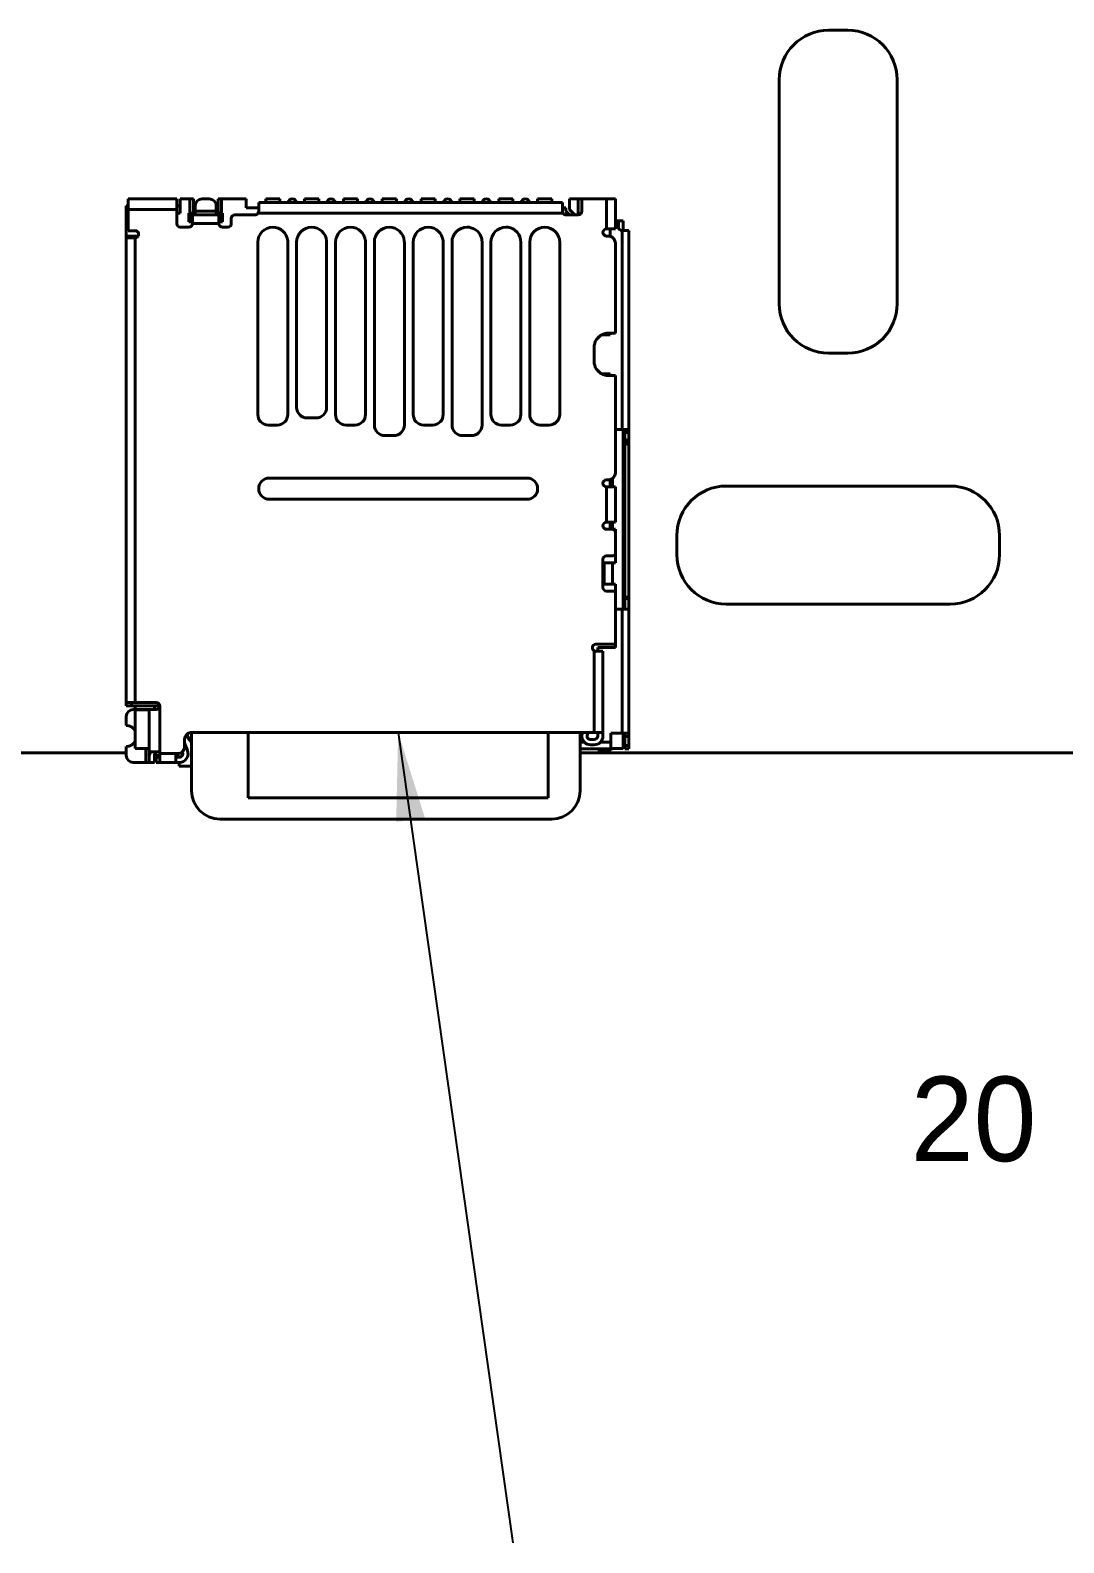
# Model space of a CAD drawing. Header units: millimetres. Extents: x 15 to 205, y 5 to 292.
# Drawn here: x 86.41 to 115.68, y 81.26 to 124.07 of the extents above; entities that cross this region are included whole.
import ezdxf

# ---------------------------------------------------------------- set-up
doc = ezdxf.new("R2010")
doc.units = ezdxf.units.MM
doc.layers.add('Annotations', color=7, linetype='Continuous')
doc.layers.add('Geometries', color=7, linetype='Continuous')
doc.dimstyles.new('ISO-25', dxfattribs={"dimtxt": 2.5, "dimasz": 2.5, "dimexe": 1.25, "dimexo": 0.625, "dimtad": 1, "dimtxsty": 'Standard', "dimcen": 2.5, "dimadec": 0, "dimazin": 0, "dimtfac": 1, "dimtmove": 0, "dimatfit": 3, "dimfxl": 1, "dimarcsym": 0})

msp = doc.modelspace()

# ---------------------------------------------------------------- linework, layer by layer
at = {"layer": 'Geometries', "linetype": 'Continuous', "lineweight": 40}
for p, q in [((109.025, 124.066), (109.565, 124.066)), ((107.625, 116.326), (107.625, 122.666)), ((110.965, 122.666), (110.965, 116.326)), ((89.134, 118.893), (89.134, 119.093)), ((89.134, 119.093), (89.184, 119.093)), ((89.184, 119.093), (89.184, 119.293)), ((90.564, 119.293), (89.184, 119.293)), ((89.184, 118.993), (89.184, 119.093)), ((90.564, 119.093), (90.564, 119.293)), ((90.564, 118.993), (90.564, 119.093)), ((90.564, 119.093), (90.664, 119.093)), ((90.664, 119.293), (90.664, 119.093)), ((90.664, 119.293), (90.934, 119.293)), ((90.664, 119.093), (90.664, 118.893)), ((91.034, 119.293), (90.934, 119.293)), ((90.934, 119.293), (90.934, 118.893)), ((91.034, 119.293), (91.034, 118.893)), ((91.084, 118.943), (91.084, 119.093)), ((91.284, 119.293), (91.484, 119.293)), ((91.684, 119.093), (91.684, 118.943)), ((91.834, 119.293), (91.734, 119.293)), ((91.734, 118.893), (91.734, 119.293)), ((91.834, 119.293), (92.534, 119.293)), ((91.834, 118.893), (91.834, 119.293)), ((92.534, 119.043), (92.534, 119.293)), ((92.534, 119.043), (92.884, 119.043)), ((92.884, 119.043), (92.884, 119.193)), ((93.084, 119.193), (92.884, 119.193)), ((92.884, 118.943), (92.884, 119.043)), ((93.084, 119.293), (93.484, 119.293)), ((93.084, 119.293), (93.084, 119.193)), ((93.484, 119.193), (93.084, 119.193)), ((93.484, 119.293), (93.484, 119.193)), ((93.711, 119.193), (93.484, 119.193)), ((93.956, 119.193), (93.711, 119.193)), ((94.184, 119.193), (93.956, 119.193)), ((94.184, 119.293), (94.184, 119.193)), ((94.184, 119.293), (94.584, 119.293)), ((94.584, 119.193), (94.184, 119.193)), ((94.584, 119.293), (94.584, 119.193)), ((94.811, 119.193), (94.584, 119.193)), ((95.056, 119.193), (94.811, 119.193)), ((95.284, 119.193), (95.056, 119.193)), ((95.284, 119.293), (95.284, 119.193)), ((95.284, 119.293), (95.684, 119.293)), ((95.684, 119.193), (95.284, 119.193)), ((95.684, 119.293), (95.684, 119.193)), ((95.911, 119.193), (95.684, 119.193)), ((96.156, 119.193), (95.911, 119.193)), ((96.384, 119.193), (96.156, 119.193)), ((96.384, 119.293), (96.784, 119.293)), ((96.384, 119.293), (96.384, 119.193)), ((96.784, 119.193), (96.384, 119.193)), ((96.784, 119.293), (96.784, 119.193)), ((97.011, 119.193), (96.784, 119.193)), ((97.256, 119.193), (97.011, 119.193)), ((97.484, 119.193), (97.256, 119.193)), ((97.484, 119.293), (97.884, 119.293)), ((97.484, 119.293), (97.484, 119.193)), ((97.884, 119.193), (97.484, 119.193)), ((97.884, 119.293), (97.884, 119.193)), ((98.111, 119.193), (97.884, 119.193)), ((98.356, 119.193), (98.111, 119.193)), ((98.584, 119.193), (98.356, 119.193)), ((98.584, 119.293), (98.584, 119.193)), ((98.584, 119.293), (98.984, 119.293)), ((98.984, 119.193), (98.584, 119.193)), ((98.984, 119.293), (98.984, 119.193)), ((99.211, 119.193), (98.984, 119.193)), ((99.456, 119.193), (99.211, 119.193)), ((99.684, 119.193), (99.456, 119.193)), ((99.684, 119.293), (99.684, 119.193)), ((99.684, 119.293), (100.084, 119.293)), ((100.084, 119.193), (99.684, 119.193)), ((100.084, 119.293), (100.084, 119.193)), ((100.311, 119.193), (100.084, 119.193)), ((100.556, 119.193), (100.311, 119.193)), ((100.784, 119.193), (100.556, 119.193)), ((100.784, 119.293), (100.784, 119.193)), ((100.784, 119.293), (101.184, 119.293)), ((101.184, 119.193), (100.784, 119.193)), ((101.184, 119.293), (101.184, 119.193)), ((101.484, 119.193), (101.184, 119.193)), ((101.484, 119.043), (101.484, 119.193)), ((101.484, 118.943), (101.484, 119.043)), ((101.484, 119.043), (101.584, 119.043)), ((101.584, 119.043), (101.584, 118.943)), ((101.684, 119.293), (101.934, 119.293)), ((101.684, 118.993), (101.684, 119.293)), ((102.034, 119.293), (101.934, 119.293)), ((101.934, 118.843), (101.934, 119.293)), ((102.034, 119.293), (102.734, 119.293)), ((102.034, 119.293), (102.034, 118.943)), ((102.734, 119.293), (102.984, 119.293)), ((102.734, 118.443), (102.734, 119.293)), ((102.984, 118.676), (102.984, 119.293)), ((89.134, 118.893), (89.184, 118.893)), ((89.134, 118.243), (89.134, 118.893)), ((90.564, 118.993), (89.184, 118.993)), ((89.184, 118.993), (89.184, 118.893)), ((89.184, 118.893), (89.184, 118.393)), ((90.564, 118.993), (90.564, 118.893)), ((90.564, 118.893), (90.564, 118.593)), ((90.564, 118.893), (90.664, 118.893)), ((90.909, 118.843), (90.909, 118.893)), ((90.909, 118.893), (90.934, 118.893)), ((90.909, 118.693), (90.909, 118.843)), ((90.984, 118.843), (90.909, 118.843)), ((90.909, 118.643), (90.909, 118.693)), ((90.984, 118.693), (90.909, 118.693)), ((91.009, 118.643), (90.909, 118.643)), ((91.034, 118.893), (90.934, 118.893)), ((90.984, 118.843), (91.084, 118.843)), ((90.984, 118.843), (90.984, 118.822)), ((90.984, 118.822), (91.009, 118.822)), ((90.984, 118.793), (90.984, 118.822)), ((90.984, 118.693), (90.984, 118.793)), ((91.009, 118.793), (90.984, 118.793)), ((91.009, 118.693), (90.984, 118.693)), ((91.009, 118.822), (91.009, 118.793)), ((91.009, 118.793), (91.009, 118.693)), ((91.009, 118.693), (91.009, 118.643)), ((91.009, 118.643), (91.009, 118.593)), ((91.009, 118.593), (91.759, 118.593)), ((91.084, 118.943), (91.084, 118.843)), ((91.684, 118.943), (91.084, 118.943)), ((91.084, 118.843), (91.684, 118.843)), ((91.684, 118.943), (91.684, 118.843)), ((91.684, 118.843), (91.784, 118.843)), ((91.834, 118.893), (91.734, 118.893)), ((91.759, 118.822), (91.759, 118.793)), ((91.759, 118.822), (91.784, 118.822)), ((91.759, 118.793), (91.759, 118.693)), ((91.784, 118.793), (91.759, 118.793)), ((91.759, 118.693), (91.759, 118.643)), ((91.784, 118.693), (91.759, 118.693)), ((91.759, 118.643), (91.759, 118.593)), ((91.859, 118.643), (91.759, 118.643)), ((91.784, 118.843), (91.784, 118.822)), ((91.859, 118.843), (91.784, 118.843)), ((91.784, 118.822), (91.784, 118.793)), ((91.784, 118.693), (91.784, 118.793)), ((91.859, 118.693), (91.784, 118.693)), ((91.834, 118.893), (91.859, 118.893)), ((91.859, 118.893), (91.859, 118.843)), ((91.859, 118.843), (91.859, 118.693)), ((91.859, 118.693), (91.859, 118.643)), ((92.109, 118.743), (92.109, 118.593)), ((92.784, 118.843), (92.209, 118.843)), ((101.497, 118.893), (92.87, 118.893)), ((101.684, 118.843), (101.584, 118.943)), ((101.584, 118.843), (101.684, 118.843)), ((101.834, 118.843), (101.684, 118.993)), ((101.684, 118.843), (101.834, 118.843)), ((101.834, 118.843), (101.934, 118.843)), ((102.984, 118.626), (102.984, 118.676)), ((102.984, 118.676), (103.21, 118.676)), ((103.07, 118.626), (102.984, 118.626)), ((102.984, 118.443), (102.984, 118.626)), ((103.07, 118.626), (103.07, 118.496)), ((103.21, 118.676), (103.21, 118.396)), ((89.134, 118.193), (89.134, 118.243)), ((89.19, 118.243), (89.134, 118.243)), ((89.134, 118.193), (89.19, 118.193)), ((89.134, 118.193), (89.134, 105.043)), ((89.384, 118.193), (89.155, 118.193)), ((89.184, 118.393), (89.384, 118.393)), ((89.23, 118.243), (89.19, 118.243)), ((89.23, 118.193), (89.19, 118.193)), ((89.284, 118.243), (89.23, 118.243)), ((89.23, 118.193), (89.284, 118.193)), ((89.284, 118.243), (89.284, 118.193)), ((89.35, 118.243), (89.284, 118.243)), ((89.35, 118.243), (89.39, 118.243)), ((89.384, 118.193), (89.384, 105.043)), ((89.47, 118.243), (89.39, 118.243)), ((90.909, 118.493), (90.664, 118.493)), ((92.009, 118.493), (91.859, 118.493)), ((102.734, 118.443), (102.834, 118.443)), ((102.784, 118.243), (102.734, 118.243)), ((102.834, 118.443), (102.984, 118.443)), ((102.834, 118.237), (102.834, 118.443)), ((103.18, 118.396), (103.17, 118.396)), ((103.18, 118.396), (103.18, 112.766)), ((103.21, 118.396), (103.18, 118.396)), ((103.37, 118.396), (103.21, 118.396)), ((103.37, 118.396), (103.37, 112.766)), ((92.859, 113.193), (92.859, 118.068)), ((93.709, 118.068), (93.709, 113.193)), ((93.959, 113.393), (93.959, 118.068)), ((94.809, 118.068), (94.809, 113.393)), ((95.059, 113.193), (95.059, 118.068)), ((95.909, 118.068), (95.909, 113.193)), ((96.159, 112.893), (96.159, 118.068)), ((97.009, 118.068), (97.009, 112.893)), ((97.259, 113.193), (97.259, 118.068)), ((98.109, 118.068), (98.109, 113.193)), ((98.359, 118.068), (98.359, 112.893)), ((99.209, 118.068), (99.209, 112.893)), ((99.459, 113.193), (99.459, 118.068)), ((100.309, 118.068), (100.309, 113.193)), ((100.559, 113.193), (100.559, 118.068)), ((101.409, 118.068), (101.409, 113.193)), ((102.984, 118.043), (102.984, 115.493)), ((102.443, 115.302), (102.575, 115.434)), ((102.59, 115.443), (102.834, 115.443)), ((102.784, 115.493), (102.834, 115.493)), ((102.834, 115.443), (102.834, 115.493)), ((102.834, 115.493), (102.984, 115.493)), ((102.384, 114.693), (102.384, 115.093)), ((109.565, 114.926), (109.025, 114.926)), ((102.443, 114.484), (102.575, 114.352)), ((102.59, 114.343), (102.834, 114.343)), ((102.834, 114.293), (102.784, 114.293)), ((102.834, 114.343), (102.834, 114.293)), ((102.984, 114.293), (102.834, 114.293)), ((102.984, 114.293), (102.984, 112.766)), ((94.509, 113.093), (94.259, 113.093)), ((93.409, 112.893), (93.159, 112.893)), ((95.609, 112.893), (95.359, 112.893)), ((96.459, 112.593), (96.709, 112.593)), ((97.809, 112.893), (97.559, 112.893)), ((98.659, 112.593), (98.909, 112.593)), ((100.009, 112.893), (99.759, 112.893)), ((101.109, 112.893), (100.859, 112.893)), ((103.18, 112.766), (102.984, 112.766)), ((102.984, 112.766), (102.984, 111.543)), ((103.21, 112.766), (103.18, 112.766)), ((103.21, 112.766), (103.21, 107.686)), ((103.25, 112.766), (103.21, 112.766)), ((103.25, 112.686), (103.25, 112.766)), ((103.37, 112.766), (103.25, 112.766)), ((103.37, 112.686), (103.25, 112.686)), ((103.25, 112.466), (103.25, 112.686)), ((103.37, 112.686), (103.37, 112.766)), ((103.37, 112.466), (103.37, 112.686)), ((103.25, 112.386), (103.25, 112.466)), ((103.37, 112.466), (103.25, 112.466)), ((103.25, 112.386), (103.25, 112.356)), ((103.37, 112.386), (103.25, 112.386)), ((103.25, 112.356), (103.25, 108.018)), ((103.37, 112.356), (103.25, 112.356)), ((103.37, 112.386), (103.37, 112.466)), ((103.37, 112.386), (103.37, 112.356)), ((103.37, 112.356), (103.37, 108.018)), ((100.484, 111.393), (93.184, 111.393)), ((102.734, 111.343), (102.784, 111.343)), ((102.834, 111.349), (102.834, 111.143)), ((102.9, 111.143), (102.9, 111.38)), ((92.884, 111.095), (92.884, 111.093)), ((100.784, 111.093), (100.784, 111.083)), ((102.834, 111.143), (102.734, 111.143)), ((102.734, 111.143), (102.734, 110.143)), ((102.9, 111.143), (102.834, 111.143)), ((102.984, 111.143), (102.9, 111.143)), ((102.984, 111.143), (102.984, 110.143)), ((106.125, 111.166), (112.465, 111.166)), ((93.184, 110.793), (100.484, 110.793)), ((102.834, 110.143), (102.734, 110.143)), ((102.9, 110.143), (102.834, 110.143)), ((102.834, 110.143), (102.834, 109.943)), ((102.984, 110.143), (102.9, 110.143)), ((102.9, 109.943), (102.9, 110.143)), ((102.834, 109.943), (102.734, 109.943)), ((102.884, 109.943), (102.834, 109.943)), ((102.884, 109.943), (102.9, 109.943)), ((102.9, 109.943), (102.984, 109.943)), ((102.984, 109.943), (102.984, 109.843)), ((102.984, 109.843), (102.984, 109.243)), ((104.725, 109.226), (104.725, 109.766)), ((113.865, 109.766), (113.865, 109.226)), ((102.734, 109.193), (102.934, 109.193)), ((102.984, 109.243), (102.984, 108.993)), ((102.634, 108.993), (102.634, 109.093)), ((102.664, 108.993), (102.634, 108.993)), ((102.634, 108.943), (102.634, 108.993)), ((102.634, 108.443), (102.634, 108.943)), ((102.634, 108.943), (102.664, 108.943)), ((102.664, 108.943), (102.664, 108.993)), ((102.9, 108.993), (102.664, 108.993)), ((102.664, 108.443), (102.664, 108.943)), ((102.9, 108.393), (102.9, 108.993)), ((102.984, 108.993), (102.9, 108.993)), ((102.634, 108.393), (102.634, 108.443)), ((102.634, 108.443), (102.664, 108.443)), ((102.664, 108.393), (102.634, 108.393)), ((102.634, 108.293), (102.634, 108.393)), ((102.664, 108.393), (102.664, 108.443)), ((102.9, 108.393), (102.664, 108.393)), ((102.984, 108.393), (102.9, 108.393)), ((102.984, 108.393), (102.984, 108.143)), ((102.934, 108.193), (102.734, 108.193)), ((102.984, 108.143), (102.984, 107.686)), ((103.25, 108.018), (103.25, 107.986)), ((103.25, 108.018), (103.37, 108.018)), ((103.37, 107.986), (103.25, 107.986)), ((103.25, 107.686), (103.25, 107.986)), ((103.37, 108.018), (103.37, 107.986)), ((103.37, 107.686), (103.37, 107.986)), ((103.18, 107.686), (102.984, 107.686)), ((102.984, 107.686), (102.984, 106.693)), ((103.21, 107.686), (103.18, 107.686)), ((103.18, 107.686), (103.18, 104.176)), ((103.25, 107.686), (103.21, 107.686)), ((103.37, 107.686), (103.25, 107.686)), ((103.37, 107.686), (103.37, 104.176)), ((112.465, 107.826), (106.125, 107.826)), ((102.984, 106.693), (102.434, 106.693)), ((102.484, 106.493), (102.484, 106.593)), ((102.484, 106.593), (102.984, 106.593)), ((102.984, 106.693), (102.984, 106.593)), ((102.384, 106.506), (102.384, 104.193)), ((102.484, 106.493), (102.434, 106.493)), ((102.634, 106.493), (102.484, 106.493)), ((102.634, 106.493), (102.634, 104.193)), ((89.134, 104.943), (89.134, 105.043)), ((89.284, 105.043), (89.134, 105.043)), ((89.284, 104.943), (89.134, 104.943)), ((89.384, 105.043), (89.284, 105.043)), ((89.284, 104.943), (89.284, 105.043)), ((89.39, 104.943), (89.284, 104.943)), ((89.384, 105.043), (89.984, 105.043)), ((89.934, 104.943), (89.39, 104.943)), ((89.39, 104.843), (89.39, 104.943)), ((89.934, 104.943), (89.934, 104.843)), ((90.084, 104.943), (89.934, 104.943)), ((90.084, 103.643), (90.084, 104.943)), ((89.134, 104.393), (89.134, 104.643)), ((89.334, 104.843), (89.39, 104.843)), ((89.39, 104.843), (89.684, 104.843)), ((89.39, 104.836), (89.684, 104.836)), ((89.39, 104.249), (89.39, 104.836)), ((89.684, 104.843), (89.784, 104.843)), ((89.684, 104.843), (89.684, 104.836)), ((89.684, 104.836), (89.784, 104.836)), ((89.784, 104.843), (89.934, 104.843)), ((89.784, 104.836), (89.784, 104.843)), ((89.784, 103.736), (89.784, 104.836)), ((89.934, 104.843), (89.984, 104.843)), ((89.39, 103.937), (89.39, 104.249)), ((90.864, 104.126), (90.864, 104.153)), ((90.882, 104.043), (90.984, 104.043)), ((90.984, 104.193), (92.584, 104.193)), ((90.984, 104.043), (90.984, 104.193)), ((90.984, 103.923), (90.984, 104.043)), ((92.584, 102.343), (92.584, 104.193)), ((92.584, 104.193), (101.084, 104.193)), ((101.084, 104.193), (101.984, 104.193)), ((101.084, 104.193), (101.084, 102.343)), ((101.984, 104.193), (102.055, 104.193)), ((101.984, 104.193), (101.984, 103.916)), ((102.055, 104.193), (102.219, 104.193)), ((102.219, 104.193), (102.192, 104.134)), ((102.219, 104.193), (102.384, 104.193)), ((102.484, 104.193), (102.384, 104.193)), ((102.634, 104.193), (102.484, 104.193)), ((102.484, 104.193), (102.484, 104.143)), ((102.484, 104.143), (102.484, 104.093)), ((102.484, 104.143), (102.484, 104.143)), ((102.634, 104.093), (102.634, 104.193)), ((102.86, 103.916), (102.86, 104.176)), ((103.18, 104.176), (102.86, 104.176)), ((103.21, 104.176), (103.18, 104.176)), ((103.25, 104.176), (103.21, 104.176)), ((103.21, 104.176), (103.21, 103.736)), ((103.25, 104.076), (103.25, 104.176)), ((103.37, 104.176), (103.25, 104.176)), ((103.37, 104.076), (103.25, 104.076)), ((103.25, 103.826), (103.25, 104.076)), ((103.37, 104.076), (103.37, 104.176)), ((103.37, 103.826), (103.37, 104.076)), ((89.134, 103.617), (61.325, 103.617)), ((89.134, 103.617), (89.134, 103.793)), ((89.134, 103.543), (89.134, 103.617)), ((89.39, 103.736), (89.39, 103.937)), ((89.684, 103.736), (89.39, 103.736)), ((89.684, 103.736), (89.684, 103.343)), ((89.784, 103.736), (89.684, 103.736)), ((89.784, 103.493), (89.784, 103.736)), ((89.824, 103.643), (90.034, 103.643)), ((90.034, 103.643), (90.084, 103.643)), ((90.084, 103.593), (90.084, 103.643)), ((90.084, 103.593), (90.534, 103.593)), ((90.084, 103.593), (90.084, 103.543)), ((90.534, 103.593), (90.534, 103.543)), ((90.534, 103.593), (90.584, 103.593)), ((90.72, 103.647), (90.727, 103.63)), ((90.784, 103.892), (90.784, 103.993)), ((90.866, 103.685), (90.784, 103.892)), ((90.784, 103.793), (90.784, 103.892)), ((90.922, 103.984), (90.984, 103.923)), ((90.984, 103.243), (90.984, 103.923)), ((101.984, 103.916), (101.984, 103.726)), ((102.107, 103.916), (101.984, 103.916)), ((102.484, 103.726), (101.984, 103.726)), ((101.984, 103.726), (101.984, 103.617)), ((101.984, 103.617), (101.984, 102.543)), ((157.325, 103.617), (101.984, 103.617)), ((102.284, 103.993), (102.384, 103.993)), ((102.284, 103.843), (102.384, 103.843)), ((102.634, 103.726), (102.484, 103.726)), ((102.484, 103.693), (102.484, 103.726)), ((102.484, 103.693), (102.634, 103.693)), ((102.86, 103.916), (102.56, 103.916)), ((102.734, 103.726), (102.634, 103.726)), ((102.634, 103.726), (102.634, 103.693)), ((102.634, 103.693), (102.734, 103.693)), ((102.86, 103.726), (102.734, 103.726)), ((102.734, 103.726), (102.734, 103.693)), ((102.784, 103.693), (102.734, 103.693)), ((102.86, 103.916), (102.86, 103.739)), ((102.86, 103.739), (102.86, 103.736)), ((102.86, 103.736), (102.86, 103.726)), ((102.908, 103.736), (102.86, 103.736)), ((103.21, 103.736), (102.908, 103.736)), ((103.25, 103.826), (103.25, 103.726)), ((103.37, 103.826), (103.25, 103.826)), ((103.25, 103.726), (103.37, 103.726)), ((103.37, 103.826), (103.37, 103.726)), ((89.334, 103.343), (89.684, 103.343)), ((89.684, 103.343), (89.784, 103.343)), ((89.784, 103.493), (89.784, 103.343)), ((89.934, 103.343), (89.784, 103.343)), ((90.084, 103.543), (89.934, 103.543)), ((89.934, 103.343), (89.934, 103.543)), ((89.984, 103.493), (90.084, 103.493)), ((89.984, 103.343), (89.984, 103.493)), ((89.984, 103.343), (90.084, 103.343)), ((90.084, 103.543), (90.084, 103.493)), ((90.084, 103.493), (90.084, 103.343)), ((90.084, 103.343), (90.534, 103.343)), ((90.534, 103.543), (90.534, 103.493)), ((90.534, 103.543), (90.634, 103.543)), ((90.534, 103.493), (90.534, 103.343)), ((90.634, 103.493), (90.534, 103.493)), ((90.534, 103.343), (90.634, 103.343)), ((90.634, 103.543), (90.634, 103.493)), ((90.634, 103.343), (90.634, 103.243)), ((90.634, 103.243), (90.984, 103.243)), ((90.984, 102.543), (90.984, 103.243)), ((101.084, 102.343), (92.584, 102.343)), ((101.184, 101.743), (91.784, 101.743))]:
    msp.add_line(p, q, dxfattribs=at)
at = {"layer": 'Geometries', "linetype": 'Continuous', "lineweight": 40, "flags": 128}
for points in [[(92.87, 118.893), (92.873, 118.899), (92.876, 118.905), (92.878, 118.911), (92.88, 118.917), (92.882, 118.926), (92.883, 118.934), (92.884, 118.943)], [(101.484, 118.943), (101.484, 118.936), (101.485, 118.93), (101.486, 118.924), (101.487, 118.917), (101.489, 118.911), (101.491, 118.905), (101.494, 118.899), (101.497, 118.893)], [(99.94, 118.489), (99.939, 118.489), (99.92, 118.491), (99.902, 118.493), (99.884, 118.493)], [(93.709, 118.068), (93.708, 118.083), (93.708, 118.099), (93.707, 118.106)], [(94.809, 118.068), (94.808, 118.083), (94.808, 118.099), (94.807, 118.106)], [(95.909, 118.068), (95.908, 118.083), (95.908, 118.099), (95.907, 118.106)], [(97.009, 118.068), (97.008, 118.083), (97.008, 118.099), (97.007, 118.106)], [(98.109, 118.068), (98.108, 118.083), (98.108, 118.099), (98.107, 118.106)], [(99.209, 118.068), (99.208, 118.083), (99.208, 118.099), (99.207, 118.106)], [(102.434, 106.493), (102.427, 106.493), (102.421, 106.494), (102.414, 106.495), (102.408, 106.496), (102.402, 106.498), (102.396, 106.501), (102.39, 106.503), (102.384, 106.506)], [(90.87, 104.076), (90.87, 104.077), (90.867, 104.089), (90.865, 104.102), (90.864, 104.114), (90.864, 104.126)], [(90.882, 104.043), (90.877, 104.054), (90.873, 104.066), (90.87, 104.076)]]:
    msp.add_lwpolyline(points, dxfattribs=at)
at = {"layer": 'Geometries', "linetype": 'Continuous', "lineweight": 40}
for centre, radius, start, end in [((109.025, 122.666), 1.4, 90, 180), ((109.565, 122.666), 1.4, 0, 90), ((91.284, 119.093), 0.2, 90, 180), ((91.484, 119.093), 0.2, 0, 90), ((93.834, 119.168), 0.125, 11.537, 168.463), ((94.934, 119.168), 0.125, 11.537, 168.463), ((96.034, 119.168), 0.125, 11.537, 168.463), ((97.134, 119.168), 0.125, 11.537, 168.463), ((98.234, 119.168), 0.125, 11.537, 168.463), ((99.334, 119.168), 0.125, 11.537, 168.463), ((100.434, 119.168), 0.125, 11.537, 168.463), ((90.664, 118.593), 0.1, 180, 270), ((90.909, 118.593), 0.1, 270, 0), ((91.859, 118.593), 0.1, 180, 270), ((92.009, 118.593), 0.1, 270, 0), ((92.209, 118.743), 0.1, 90, 180), ((92.784, 118.943), 0.1, 270, 330), ((101.584, 118.943), 0.1, 210, 270), ((101.934, 118.943), 0.1, 270, 0), ((89.384, 118.293), 0.1, 330.0066, 90), ((89.384, 118.293), 0.1, 270, 330.0066), ((93.284, 118.068), 0.425, 90, 180), ((93.284, 118.068), 0.425, 5.1221, 90), ((94.384, 118.068), 0.425, 90, 180), ((94.384, 118.068), 0.425, 5.1221, 90), ((95.484, 118.068), 0.425, 90, 180), ((95.484, 118.068), 0.425, 5.1221, 90), ((96.584, 118.068), 0.425, 90, 180), ((96.584, 118.068), 0.425, 5.1221, 90), ((97.684, 118.068), 0.425, 90, 180), ((97.684, 118.068), 0.425, 5.1221, 90), ((98.784, 118.068), 0.425, 90, 180), ((98.784, 118.068), 0.425, 29.2948, 90), ((98.784, 118.068), 0.425, 5.1221, 29.2948), ((99.884, 118.068), 0.425, 90, 180), ((99.884, 118.068), 0.425, 0, 82.3885), ((100.984, 118.068), 0.425, 90, 180), ((100.984, 118.068), 0.425, 0, 90), ((102.734, 118.343), 0.1, 90, 270), ((102.784, 118.043), 0.2, 75.5225, 90), ((102.784, 118.043), 0.2, 0, 75.5225), ((103.17, 118.496), 0.1, 180, 270), ((109.025, 116.326), 1.4, 180, 270), ((109.565, 116.326), 1.4, 270, 0), ((102.784, 115.093), 0.4, 148.5241, 180), ((102.784, 115.093), 0.4, 121.4759, 148.5241), ((102.784, 115.093), 0.4, 118.955, 121.4759), ((102.784, 115.093), 0.4, 90, 118.955), ((102.784, 114.693), 0.4, 180, 211.4759), ((102.784, 114.693), 0.4, 211.4759, 238.5241), ((102.784, 114.693), 0.4, 238.5241, 241.045), ((102.784, 114.693), 0.4, 241.045, 270), ((93.159, 113.193), 0.3, 180, 270), ((93.409, 113.193), 0.3, 270, 0), ((94.259, 113.393), 0.3, 180, 270), ((94.509, 113.393), 0.3, 270, 0), ((95.359, 113.193), 0.3, 180, 270), ((95.609, 113.193), 0.3, 270, 0), ((97.559, 113.193), 0.3, 180, 270), ((97.809, 113.193), 0.3, 270, 0), ((99.759, 113.193), 0.3, 180, 270), ((100.009, 113.193), 0.3, 270, 0), ((100.859, 113.193), 0.3, 180, 270), ((101.109, 113.193), 0.3, 270, 0), ((96.459, 112.893), 0.3, 180, 270), ((96.709, 112.893), 0.3, 270, 0), ((98.659, 112.893), 0.3, 180, 270), ((98.909, 112.893), 0.3, 270, 0), ((93.184, 111.093), 0.3, 90, 179.6427), ((100.484, 111.093), 0.3, 0, 90), ((102.734, 111.243), 0.1, 90, 270), ((102.784, 111.543), 0.2, 270, 284.4775), ((102.784, 111.543), 0.2, 284.4775, 305.5527), ((102.784, 111.543), 0.2, 305.5527, 0), ((93.184, 111.093), 0.3, 180, 270), ((100.484, 111.093), 0.3, 270, 358.166), ((106.125, 109.766), 1.4, 90, 180), ((112.465, 109.766), 1.4, 0, 90), ((102.734, 110.043), 0.1, 90, 270), ((102.884, 109.843), 0.1, 0, 90), ((102.734, 109.093), 0.1, 90, 180), ((102.934, 109.243), 0.05, 270, 0), ((106.125, 109.226), 1.4, 180, 270), ((112.465, 109.226), 1.4, 270, 0), ((102.734, 108.293), 0.1, 180, 270), ((102.934, 108.143), 0.05, 0, 90), ((102.434, 106.593), 0.1, 90, 180), ((102.434, 106.593), 0.1, 180, 240), ((89.984, 104.943), 0.1, 0, 90), ((89.984, 104.943), 0.1, 270, 0), ((89.334, 104.643), 0.2, 90, 180), ((89.134, 104.093), 0.3, 31.3174, 90), ((90.984, 103.993), 0.2, 126.8699, 180), ((90.984, 103.993), 0.2, 90, 126.8699), ((91.064, 104.126), 0.2, 204.4698, 225), ((102.284, 104.093), 0.25, 156.4218, 225.0952), ((102.284, 104.093), 0.1, 155.8746, 270), ((102.384, 104.093), 0.1, 270, 0), ((102.384, 104.093), 0.25, 314.9048, 0), ((89.134, 104.093), 0.3, 270, 328.6826), ((90.084, 103.493), 0.3, 150, 180), ((90.034, 103.543), 0.1, 132.2226, 180), ((90.034, 103.543), 0.1, 90, 132.2226), ((90.584, 103.793), 0.2, 270, 312.954), ((90.634, 103.593), 0.25, 270, 21.7212), ((90.634, 103.593), 0.1, 270, 21.7212), ((90.584, 103.793), 0.2, 312.954, 0), ((102.284, 104.093), 0.25, 225.0952, 270), ((102.384, 104.093), 0.25, 270, 314.9048), ((102.784, 103.893), 0.2, 270, 308.2468), ((89.334, 103.543), 0.2, 180, 270), ((91.784, 102.543), 0.8, 180, 270), ((101.184, 102.543), 0.8, 270, 0)]:
    msp.add_arc(centre, radius, start, end, dxfattribs=at)
msp.add_ellipse((89.384, 118.193), major_axis=(0.25, 0), ratio=0.000067, start_param=3.141593, end_param=3.553109, dxfattribs=at)

# ---------------------------------------------------------------- texts
at = {"layer": 'Annotations', "linetype": 'Continuous', "lineweight": 15, "insert": (111.351, 92.896), "char_height": 1.79438, "width": 84.66672, "attachment_point": 4}
msp.add_mtext('{\\fSF-Mono-Regular-Extended.ttf|b0|i0|c0|p0;\\H1.333333x;20 pin sound}', dxfattribs=at)

# ---------------------------------------------------------------- leaders
at = {"layer": 'Annotations', "linetype": 'Continuous', "lineweight": 15}
msp.add_leader([(96.834, 104.193), (100.081, 81.261)], dimstyle='ISO-25', dxfattribs=at)

doc.saveas('drawing.dxf')
